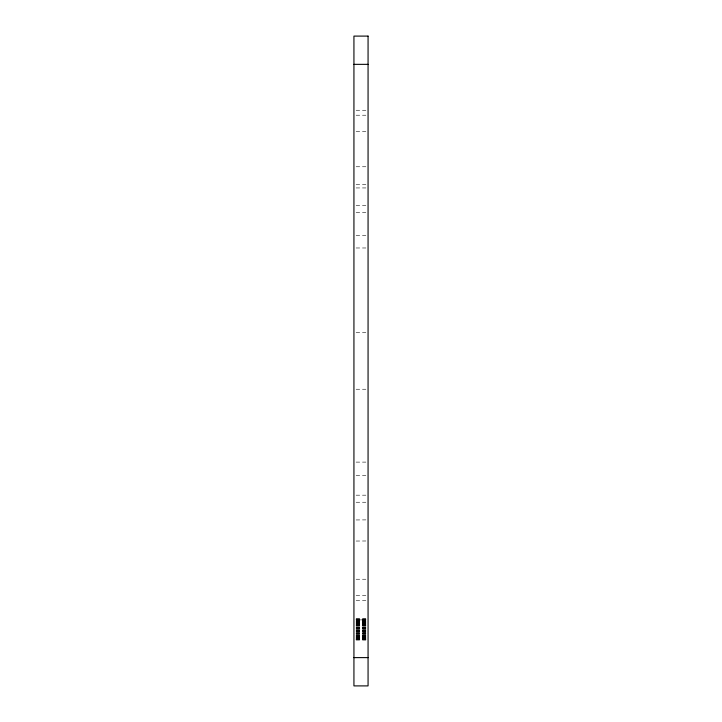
<?xml version="1.0" encoding="UTF-8"?>
<svg xmlns="http://www.w3.org/2000/svg" width="722" height="722" viewBox="0 0 722 722"><rect width="100%" height="100%" fill="white"/><g stroke="black" fill="none" stroke-linecap="round" stroke-linejoin="round"><path stroke-width="0.54" stroke-dasharray="3.61 2.71" d="M356.108 110.258L365.892 110.267M356.108 115.213L365.892 115.213M356.108 131.449L365.892 131.44M356.108 166.764L365.892 166.764M356.108 184.417L365.892 184.417M356.108 187.946L365.892 187.946M356.108 205.608L365.892 205.608M356.108 212.665L365.892 212.665M356.108 235.3L365.892 235.3M356.108 247.98L365.892 247.98M356.108 332.734L365.892 332.734M356.108 389.239L365.892 389.239M356.108 462.107L365.892 462.107M356.108 475.374L365.892 475.374M356.108 495.175L365.892 495.175M356.108 502.241L365.892 502.241M356.108 519.957L365.892 519.894M356.108 541.04L365.892 540.986M356.108 579.234L365.892 579.234M356.108 595.451L365.892 595.451M356.108 600.406L365.892 600.397M356.108 618.844L365.892 618.79M356.108 618.953L365.892 619.007M356.108 619.305L365.892 619.305M356.108 619.431L365.892 619.395M356.108 619.548L365.892 619.548M356.108 619.702L365.892 619.702M356.108 619.783L365.892 619.846L356.108 619.945M356.108 620.622L365.892 620.622M356.108 620.812L365.892 620.703M356.108 621.146L365.892 621.263M356.108 621.462L365.892 621.462M356.108 621.895L365.892 621.895M356.108 622.391L365.892 622.391M356.108 622.572L365.892 622.572M356.108 622.77L365.892 622.77M356.108 623.158L365.892 623.158M356.108 623.303L365.892 623.303M356.108 623.465L365.892 623.465M356.108 624.575L365.892 624.575M356.108 624.792L365.892 624.792M356.108 624.909L365.892 624.909M356.108 625.153L365.892 625.153M356.108 625.532L365.892 625.532M356.108 625.757L365.892 625.757M356.108 625.884L365.892 625.884M356.108 626.109L365.892 626.109M356.108 627.364L365.892 627.364M356.108 627.544L365.892 627.544M356.108 627.725L365.892 627.725M356.108 628.23L365.892 628.23M356.108 628.456L365.892 628.456M356.108 628.727L365.892 628.727M356.108 629.385L365.892 629.385M356.108 630.044L365.892 630.044M356.108 630.306L365.892 630.306M356.108 630.532L365.892 630.532M356.108 631.037L365.892 631.037M356.108 631.218L365.892 631.218M356.108 631.398L365.892 631.398M356.108 632.653L365.892 632.653M356.108 633.004L365.892 632.878M356.108 633.239L365.892 633.239M356.108 633.609L365.892 633.609M356.108 633.862L365.892 633.862M356.108 633.97L365.892 633.97M356.108 634.196L365.892 634.196M356.108 635.297L365.892 635.297M356.108 635.459L365.892 635.459M356.108 635.613L365.892 635.613M356.108 636.001L365.892 636.001M356.108 636.19L365.892 636.19M356.108 636.371L365.892 636.371M356.108 636.876L365.892 636.876M356.108 637.3L365.892 637.3M356.108 637.499L365.892 637.499M356.108 637.625L365.892 637.625M356.108 637.95L365.892 637.95M356.108 638.058L365.892 638.058M356.108 638.149L365.892 638.149M356.108 638.826L365.892 638.826M356.108 638.988L365.892 638.916M356.108 639.06L365.892 639.06M356.108 639.214L365.892 639.214M356.108 639.367L365.892 639.457M356.108 639.764L365.892 639.764M356.108 639.845L365.892 639.845M356.108 639.936L365.892 639.972"/><path stroke-width="1.08" d="M353.933 64.348L368.067 64.348M353.933 657.616L368.067 657.616M368.067 36.1L353.933 36.1L353.933 685.9L368.067 685.9L368.067 36.1"/></g></svg>
